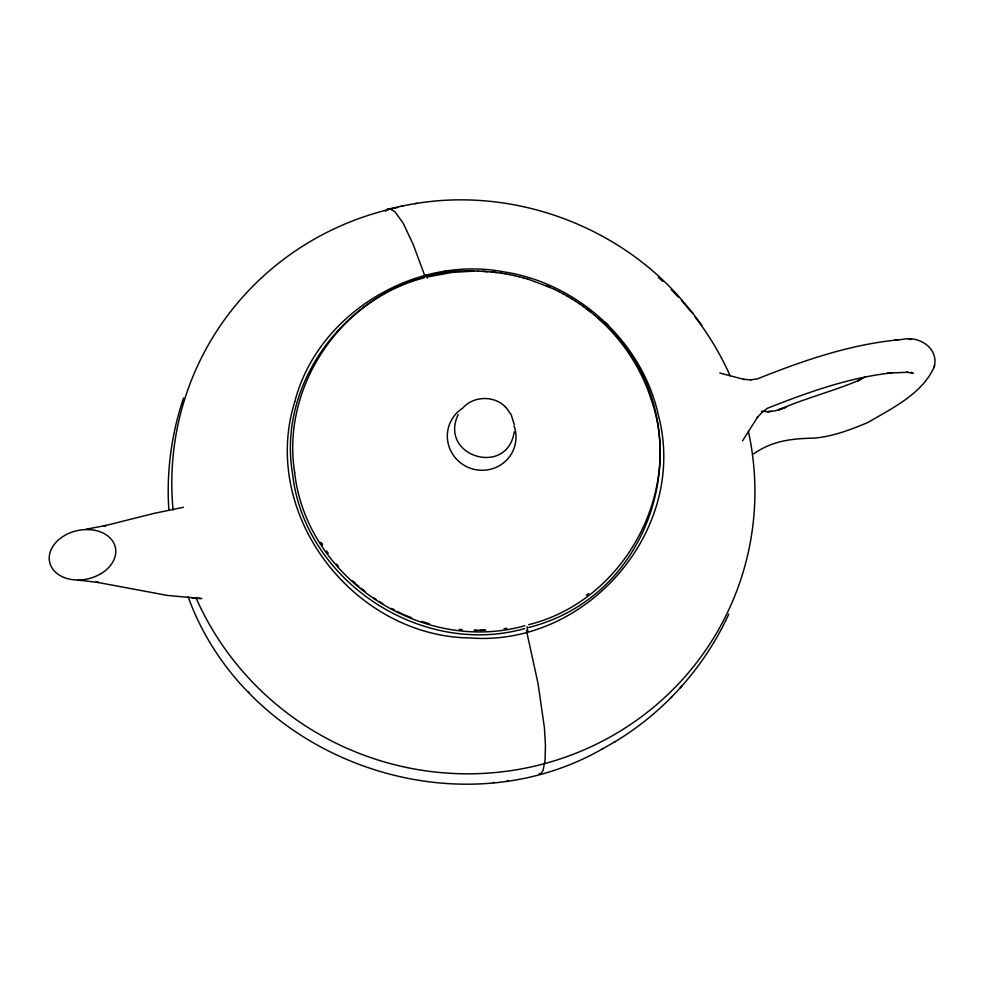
<?xml version="1.0" encoding="UTF-8"?>
<svg xmlns="http://www.w3.org/2000/svg" width="984" height="984" viewBox="0 0 984 984"><rect width="100%" height="100%" fill="white"/><g stroke="black" fill="none" stroke-linecap="round" stroke-linejoin="round"><path stroke-width="1.48" d="M934.419 365.937C938.564 347.512 918.232 335.298 901.898 339.529C851.763 343.736 803.62 360.39 757.237 378.951L750.46 379.836L751.087 379.836L743.498 379.32L744.298 379.48L719.833 373.034M514.238 431.927C507.08 477.548 438.36 456.072 458.2 414.547M753.683 453.808C773.19 440.451 791.161 438.692 815.318 438.04C833.583 436.17 850.976 429.602 867.79 422.542C892.181 408.175 922.451 393.797 934.259 366.712M934.087 367.61L934.591 365.039M294.794 401.681C259.518 514.374 353.871 636.648 470.34 637.964C586.673 646.832 688.05 530.314 658.665 416.318C642.859 342.321 578.075 283.121 503.636 271.83C414.498 254.917 317.438 314.093 294.905 401.337M183.516 398.016C171.499 433.821 166.296 471.976 168.83 509.687M728.775 614.114C704.495 667.103 664.04 712.551 613.93 742.366M742.514 440.881L757.778 416.81L757.225 417.548L762.514 411.853L761.997 412.296L767.557 408.225C807.618 392.444 848.848 377.499 891.934 372.85L887.47 373.305L888.244 373.231M462.382 408.446C472.91 395.937 493.82 395.15 505.296 406.773M670.645 698L671.949 696.635M680.288 687.755L681.617 686.352M528.654 624.668C623.942 601.372 684.261 490.967 650.818 398.422M385.531 211.093L387.475 209.272L403.391 205.73M586.366 595.283L588.752 593.512M424.092 277.882C340.575 299.025 281.141 386.872 294.634 472.32M101.094 573.611C108.978 568.863 115.866 560.671 115.792 551.052A18.942 18.499 19.8 0 0 113.332 542.184C108.351 533.771 98.24 529.982 88.855 529.589M188.128 596.808C246.553 758.234 454.264 834.26 603.032 748.566M601.691 749.353L615.332 741.542M865.514 376.835L857.581 380.956L861.184 379.197M858.626 380.451C832.439 391.509 804.678 398.323 778.651 409.897L786.118 407.228L775.269 410.771L767.557 411.718L771.444 411.447M539.035 773.965L541.311 773.141L543.057 770.386L545.087 760.103L545.443 745.183L544.41 727.68L538.002 683.302L526.477 630.744M528.679 627.497C668.554 592.343 706.967 403.563 594.287 315.04M428.003 276.848L452.431 272.359L474.067 271.141M524.743 625.713C422.394 654.791 306.147 578.518 294.61 472.197M524.73 628.542C421.496 657.865 304.253 580.99 292.543 473.771C274.61 367.192 371.608 263.97 478.507 271.19M387.475 209.272L389.726 208.854L394.879 211.708L403.096 223.011L413.132 244.303L424.768 275.692M415.273 203.614C513.5 187.144 618.469 225.533 683.044 301.325M401.3 206.111L417.191 203.27M86.112 529.244L106.21 525.419L104.033 525.923L153.811 513.427L183.479 507.277M504.042 628.628L506.809 628.247M443.956 271.498L448.716 270.895M507.141 780.706L508.138 780.595M493.132 782.501L494.042 782.403M898.171 339.824L894.677 340.156M891.123 372.936L907.875 372.284L906.744 372.235L913.226 373.268L911.122 372.259M479.897 630.363L485.69 630.24L474.067 630.35L476.982 630.363M768.061 411.681L761.518 411.287M911.418 339.443L908.576 339.332M477.978 271.08L487.449 271.645M77.957 580.105L98.412 582.43L96.174 582.134L167.526 595.443L201.831 598.579M192.323 598.198L200.785 598.53M482.48 271.24L496.465 272.531M459.245 629.317L462.222 629.612M491.533 271.916L500.991 273.134M500.659 273.035L505.518 273.86M505.235 273.761L510.056 274.696M509.81 274.61L514.583 275.655M514.386 275.582L519.109 276.725M518.949 276.664L523.623 277.918M523.513 277.857L528.125 279.222M421.693 621.371L429.319 623.684M528.051 279.173L550.351 287.5M404.19 614.729L411.619 617.817M545.874 285.594L554.705 289.505M396.884 611.31L402.948 614.213M554.533 289.456L558.998 291.633M558.801 291.559L563.242 293.859M563.008 293.773L567.436 296.196M911.836 372.678L912.488 373.034M567.153 296.086L571.569 298.632M379.271 601.47L382.714 603.573M571.249 298.509L575.628 301.178M575.271 301.018L579.613 303.822M373.674 597.755L375.9 599.256M579.232 303.638L583.537 306.553M583.106 306.356L591.138 312.309M360.833 588.112L365.002 591.446M362.875 589.822L364.744 591.261M586.919 309.161L594.816 315.323M356.749 584.693L358.791 586.403M597.854 318.115C622.22 339.603 640.805 367.622 650.854 398.532M352.333 580.708L355.728 583.832L353.785 582.024M506.219 407.696L511.249 414.793L514.238 424.534M605.234 322.346L608.358 325.458M505.21 406.687L506.317 407.794M248.472 691.838L249.137 692.515M336.491 564.078L338.508 566.366M691.949 312.162L701.813 325.212M684.347 302.863L693.351 313.834M326.528 550.978L328.275 553.426M527.129 630.326L527.744 631.556L527.043 626.562M427.351 278.177L426.17 275.089L425.887 275.926M748.43 431.521A292.322 285.606 19.8 0 1 552.504 761.37A292.322 285.606 19.8 0 1 195.976 597.731M173.086 510.081A292.322 285.606 19.8 0 1 397.856 207.44M658.259 277.291A292.322 285.606 19.8 0 1 662.65 281.313M671.162 289.591A292.322 285.606 19.8 0 1 678.333 297.106M681.322 300.403A292.322 285.606 19.8 0 1 690.903 311.707M694.581 316.356A292.322 285.606 19.8 0 1 730.128 375.777M101.057 573.561A44.354 43.333 19.8 0 1 75.141 579.908C66.408 579.404 57.207 575.8 52.214 568.285A19.016 18.573 19.8 0 1 49.2 557.461C49.618 548.568 55.817 541.04 63.062 536.44A44.354 43.333 19.8 0 1 88.855 529.65M514.042 425.826A34.428 33.628 19.8 0 1 496.096 467.375A34.428 33.628 19.8 0 1 452.025 453.157A34.428 33.628 19.8 0 1 461.594 408.913M394.473 610.129L391.349 608.481L394.449 610.154M322.469 544.828L320.87 542.368L322.481 544.853"/></g></svg>
